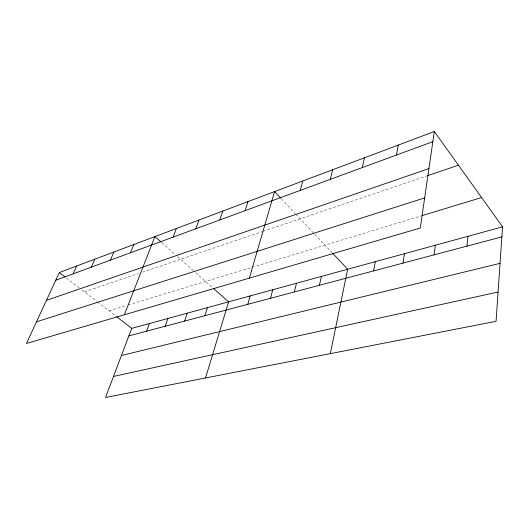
<?xml version="1.0" encoding="UTF-8"?>
<svg xmlns="http://www.w3.org/2000/svg" width="529" height="529" viewBox="0 0 529 529"><rect width="100%" height="100%" fill="white"/><g stroke="black" fill="none" stroke-linecap="round" stroke-linejoin="round"><path stroke-width="0.4" stroke-dasharray="2.65 1.98" d="M84.376 291.836L138.532 273.506M142.394 272.197L262.232 231.629M262.999 231.371L426.698 175.959M108.967 310.801L126.563 305.451M128.097 304.982L251.288 267.542M252.055 267.31L421.296 215.865M66.304 277.904L79.165 287.822M81.77 289.832L96.82 301.431M97.455 301.927L116.003 316.223M161.682 242.626L175.099 254.495M177.513 256.625L193.211 270.517M195.684 272.7L212.327 287.419M281.355 198.798L295.242 213.551M295.79 214.133L332.1 252.71"/><path stroke-width="0.79" d="M502.55 226.835L496.07 321.321L105.509 397.477L131.747 328.364L502.55 226.835L434.322 131.523L59.334 272.534L26.45 343.48L420.291 228.006L434.322 131.523M466.962 246.124L467.947 236.311M434.071 254.859L435.314 245.244M403.005 263.105L404.48 253.689M396.446 155.043L398.238 145.091M373.626 270.901L375.306 261.676M330.321 353.643L347.659 269.241L332.648 253.292M362.345 167.574L364.415 157.807M319.404 285.296L321.42 276.429M330.341 179.331L332.648 169.756M294.329 291.955L296.491 283.253M300.247 190.387L302.753 180.997M270.484 298.283L272.772 289.747M247.777 304.314L250.177 295.936M249.344 278.128L274.577 191.591L280.787 198.196M205.51 377.984L228.627 301.834L213.557 288.503M245.125 210.641L247.969 201.602M204.855 315.707L207.447 307.633M184.561 321.096L187.226 313.168M219.826 219.938L222.802 211.064M165.174 326.241L167.911 318.458M195.869 228.74L198.964 220.024M146.639 331.167L149.436 323.517M173.155 237.085L176.349 228.528M124.355 314.775L154.871 236.608L161.061 242.084M130.484 252.769L133.837 244.517M110.422 260.136L113.841 252.035M91.325 267.152L94.803 259.197M73.128 273.837L76.652 266.021M55.776 280.218L432.848 141.666M46.446 300.333L428.933 168.579M427.472 175.701L458.438 165.213M36.488 321.83L424.668 197.886M422.082 215.627L481.582 197.542M128.891 335.875L501.862 236.86M121.439 355.514L500.044 263.343M113.497 376.45L498.08 292.028M59.334 272.534L65.034 276.932M116.645 316.719L131.747 328.364"/></g></svg>
